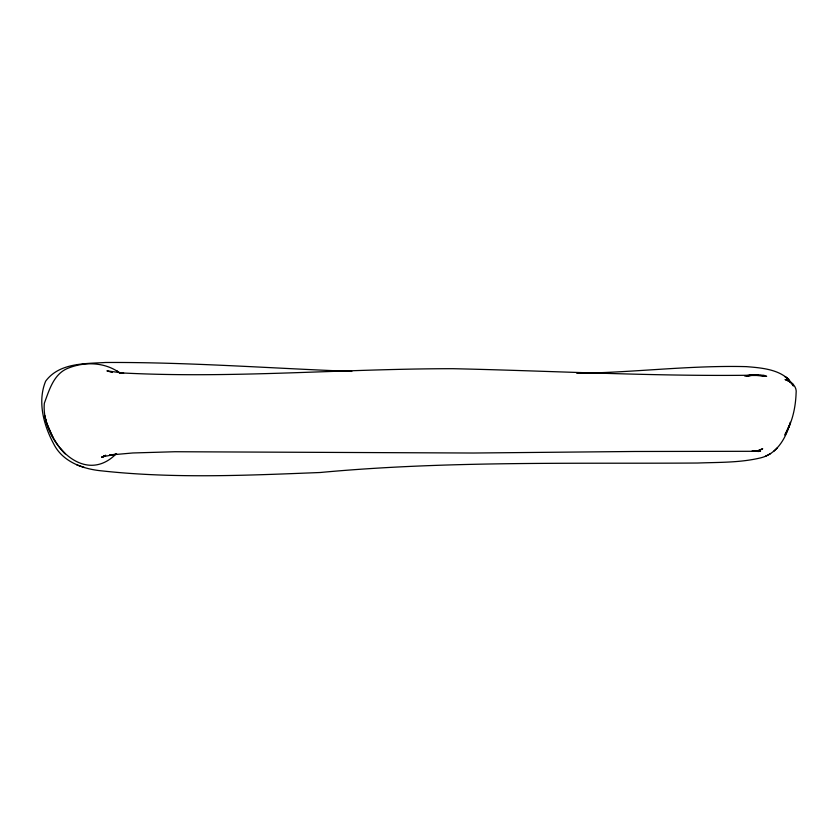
<?xml version="1.0" encoding="UTF-8"?>
<svg xmlns="http://www.w3.org/2000/svg" width="838" height="838" viewBox="0 0 838 838"><rect width="100%" height="100%" fill="white"/><g stroke="black" fill="none" stroke-linecap="round" stroke-linejoin="round"><path stroke-width="1.26" d="M790.192 422.279C786.316 437.614 777.004 454.102 760.443 457.915C739.933 462.817 718.564 462.241 697.614 463.026C571.726 463.843 445.659 460.848 320.126 472.506C247.671 475.345 174.65 478.77 102.372 470.935C83.339 469.228 62.609 462.01 53.59 443.7C43.618 425.149 37.301 401.465 45.629 381.217C59.268 362.676 85.057 363.723 105.661 362.487C187.796 362.058 269.794 368.27 351.834 371.423M789.752 425.002L785.028 435.278L787.552 429.821L785.227 434.157C792.476 421.797 795.555 407.478 796.1 393.263C797.179 386.203 791.051 381.52 785.07 379.499L789.626 381.615L792.895 384.223L789.752 381.751M787.112 430.763L788.956 425.851M773.589 451.452L777.444 447.722M116.126 453.924C82.155 487.873 40.884 438.211 44.351 403.193C49.327 389.88 53.821 373.339 68.8 367.934C85.277 361.408 105.724 362.236 120.106 373.245M104.394 456.176L105.358 455.453L101.765 457.318L105.379 455.788L102.163 456.857L116.765 454.091L109.6 455.034L132.833 452.97L175.037 451.734L473.187 453.023L634.659 451.483L755.216 451.294L757.741 451.001L762.695 448.749L756.505 451.221L760.59 451.001L754.734 451.242M101.765 457.318L105.724 455.254M765.283 456.354L770.604 453.63M747.14 375.874L749.099 375.434L746.857 375.937M749.256 375.466L758.442 375.141L749.256 375.466L764.34 375.466L759.238 375.256L766.644 376.304L754.713 375.183L744.636 375.822L748.365 375.466M747.747 375.885L750.188 375.466M576.795 373.329C633.308 372.648 689.695 365.19 746.239 366.635C762.8 367.934 784.756 369.6 793.335 386.025M754.713 375.183C654.101 376.597 553.625 370.909 453.086 368.699C342.04 368.657 230.911 378.807 119.897 372.826L123.678 373.151L106.918 370.846L112.365 372.47L111.14 371.863M752.053 451.001L755.216 451.294M756.798 451.294L758.442 451.326L754.745 451.033L758.453 451.483L754.745 451.033M752.985 451.221L754.829 451.294L752.974 451.095M756.724 451.273L755.289 451.022M76.855 464.922L84.387 467.478M788.076 378.786L784.955 376.524L788.904 379.415M117.173 371.004L120.201 373.339M60.807 449.032L65.207 453.819C54.952 443.721 47.724 428.564 44.728 415.931M791.879 383.469L792.916 385.092M52.857 437.122L46.645 423.033L44.676 415.554M751.435 375.256L749.298 375.466L754.829 375.183L751.435 375.256"/></g></svg>
